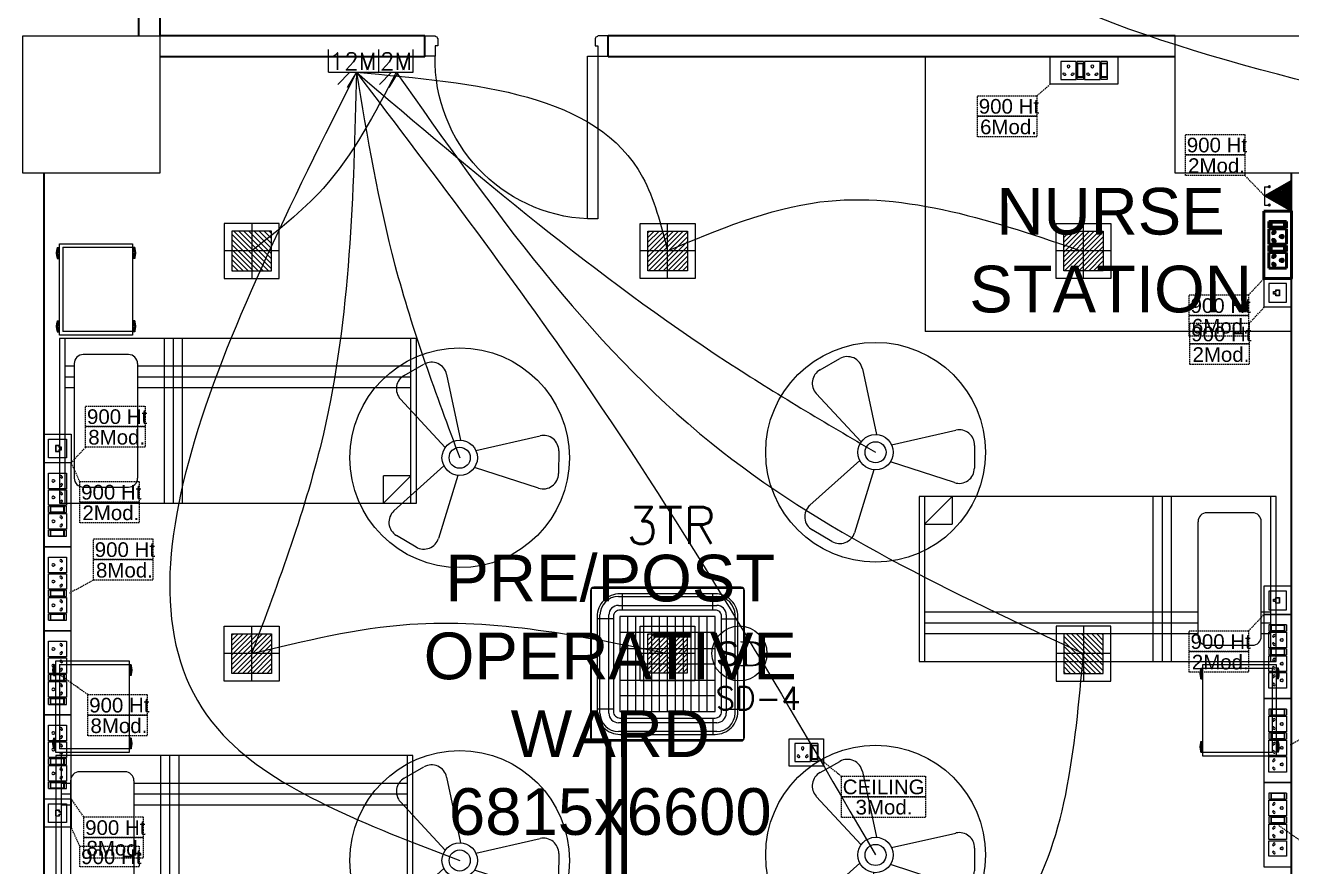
# Model space of a CAD drawing. Extents: x 3550807 to 4078732, y -628171 to -515859.
# Drawn here: x 3572443 to 3579360, y -536268 to -531672 of the extents above; entities that cross this region are included whole.
import ezdxf

# ---------------------------------------------------------------- set-up
doc = ezdxf.new("R2010")
doc.units = 0
doc.header["$LTSCALE"] = 6
doc.header["$MEASUREMENT"] = 0
for name, pattern in [('1', [0]), ('CONTINU', [0]), ('DASHED2', [0.375, 0.25, -0.125])]:
    doc.linetypes.add(name, pattern=pattern)
doc.layers.get('0').update_dxf_attribs({"linetype": 'CONTINUOUS'})
for name, color, linetype in [('24W RAW POWER', 1, 'CONTINUOUS'), ('24W UPS POWER LIGHT', 5, 'CONTINUOUS'), ('COL', 5, 'CONTINUOUS'), ('DIM', 7, 'CONTINUOUS'), ('DOOR', 44, 'CONTINUOUS'), ('ELE-1200MM CEILINGFAN', 6, 'CONTINUOUS'), ('ELE-12M P.SB', 5, 'CONTINUOUS'), ('ELE-2M UPS P.SB', 3, 'CONTINUOUS'), ('ELE-3M RAW P.SB', 40, 'CONTINUOUS'), ('ELE-8M 6-16A UPS SOCKET', 223, 'CONTINUOUS'), ('ELE-TEL POINT', 4, 'CONTINUOUS'), ('ELE.LAN POINT', 3, 'CONTINUOUS'), ('FA-FIRE TEXT', 7, 'CONTINUOUS'), ('furniture', 33, 'CONTINUOUS'), ('MEP_HVAC_DRAIN_PIPE', 7, 'CONTINUOUS'), ('MEP_HVAC_TEXT', 7, 'CONTINUOUS'), ('TEXT', 5, 'CONTINUOUS')]:
    doc.layers.add(name, color=color, linetype=linetype)
doc.layers.add('CFT_LOOPING', color=7, linetype='1', lineweight=0, true_color=0xd6d600)
for name, color, linetype, lineweight in [('ELE-24W EMERGENCY  LED LIGHT', 5, 'CONTINUOUS', 18), ('ELE-24W LED LIGHT', 1, 'CONTINUOUS', 18), ('ELE-2NOS OF 6-16 RAW POWER SOCKET', 1, 'CONTINUOUS', 20), ('ELE-3NOS 6-16A POWER SOCKET', 5, 'CONTINUOUS', 25), ('ELE. 2N0S OF 6-16 UPS SOCKETS', 191, 'CONTINUOUS', 15), ('FA-BELOW SMOKE DERECTOR', 1, 'CONTINUOUS', 25), ('HTL-AC UNIT', 5, 'CONTINUOUS', 25), ('MEP_HVAC_VRF_COPPER_PIPE', 6, 'CONTINUOUS', 9), ('WALL', 10, 'CONTINUOUS', 35)]:
    doc.layers.add(name, color=color, linetype=linetype, lineweight=lineweight)
doc.layers.add('ELE-6A AC SOCKET', color=7, linetype='CONTINUOUS', true_color=0x00ceb6)
doc.layers.add('ELE-LIGHTING WIRING', color=7, linetype='CONTINUOUS', true_color=0x63d7b6)
doc.styles.add('ARIAL', font='arial.ttf')
doc.styles.add('PDF Times New Roman', font='times.ttf')
doc.styles.add('ROMANS', font='romans.shx')
doc.styles.get("Standard").update_dxf_attribs({"font": 'SIMPLEX'})
doc.styles.add('VERDANA', font='verdana.ttf')

# ---------------------------------------------------------------- blocks, each defined once
blk = doc.blocks.new('1000')
at = {"layer": 'DOOR', "color": 8}
for p, q in [((0, -111.1, 0), (0, 0)), ((0, 0), (55.2, 0, 0)), ((944.8, 0, 0), (944.8, -2.5, 0)), ((1000, 0), (944.8, 0, 0)), ((1000, -111.1, 0), (1000, 0)), ((55.2, 0, 0), (55.2, -2.5, 0)), ((70.2, -55, 0), (55.2, -55, 0)), ((55.2, -55, 0), (55.2, -111.1, 0)), ((70.2, -15, 0), (67.7, -15, 0)), ((70.2, -15, 0), (70.2, -55, 0)), ((929.8, -15, 0), (929.8, -55, 0)), ((929.8, -15, 0), (932.3, -15, 0)), ((929.8, -55, 0), (944.8, -55, 0)), ((944.8, -55, 0), (944.7, -111.1, 0)), ((55.2, -111.1, 0), (0, -111.1, 0)), ((55.2, -111.1, 0), (55.2, -1000.6, 0)), ((111.3, -111.1, 0), (55.2, -111.1, 0)), ((111.3, -1000.6, 0), (111.3, -111.1, 0)), ((944.7, -111.1, 0), (1000, -111.1, 0)), ((55.2, -1000.6, 0), (111.3, -1000.6, 0))]:
    blk.add_line(p, q, dxfattribs=at)
for centre, major_axis, ratio, start_param, end_param in [((55.2, -15, 0), (-8.84, 8.84, 0), 1, 3.926897, 5.497693), ((944.8, -15, 0), (-8.84, 8.84, 0), 1, -0.785492, 0.785304), ((71.4, -128.1, 0), (597.3, 637.4, 0), 0.999944, 3.940126, 5.484659)]:
    blk.add_ellipse(centre, major_axis=major_axis, ratio=ratio, start_param=start_param, end_param=end_param, dxfattribs=at)
blk = doc.blocks.new('A$C45A5314D')
at = {"layer": 'furniture', "color": 8, "ltscale": 0.75}
for p, q in [((-1962.2, 946.4), (-1950, 946.4)), ((-1962.2, 946.4), (-1962.2, 887.3)), ((-1962.2, 945.5), (-1950, 945.5)), ((-1962.2, 944.4), (-1950, 944.4)), ((-1962.2, 943.2), (-1950, 943.2)), ((-1962.2, 941.5), (-1950, 941.5)), ((-1962.2, 939.2), (-1950, 939.2)), ((-1962.2, 936.2), (-1950, 936.2)), ((-1962.2, 932), (-1950, 932)), ((-1962.2, 927.1), (-1950, 927.1)), ((-1962.2, 920.9), (-1950, 920.9)), ((-1962.2, 912.9), (-1950, 912.9)), ((-1962.2, 906.7), (-1950, 906.7)), ((-1962.2, 901.8), (-1950, 901.8)), ((-1950, 467.5), (-1950, 967.5)), ((-1950, 967.5), (-1550, 967.5)), ((-1930.3, 947.8), (-1930.3, 487.2)), ((-1930.3, 947.8), (-1550, 947.8)), ((-1550, 967.5), (-1550, 467.5)), ((-1537.8, 946.4), (-1550, 946.4)), ((-1537.8, 945.5), (-1550, 945.5)), ((-1537.8, 944.4), (-1550, 944.4)), ((-1537.8, 943.2), (-1550, 943.2)), ((-1537.8, 941.5), (-1550, 941.5)), ((-1537.8, 939.2), (-1550, 939.2)), ((-1537.8, 936.2), (-1550, 936.2)), ((-1537.8, 932), (-1550, 932)), ((-1537.8, 927.1), (-1550, 927.1)), ((-1537.8, 920.9), (-1550, 920.9)), ((-1537.8, 912.9), (-1550, 912.9)), ((-1537.8, 906.7), (-1550, 906.7)), ((-1537.8, 901.8), (-1550, 901.8)), ((-1537.8, 946.4), (-1537.8, 887.3)), ((-1962.2, 897.6), (-1950, 897.6)), ((-1962.2, 894.6), (-1950, 894.6)), ((-1962.2, 892.3), (-1950, 892.3)), ((-1962.2, 890.6), (-1950, 890.6)), ((-1962.2, 889.4), (-1950, 889.4)), ((-1962.2, 888.2), (-1950, 888.2)), ((-1962.2, 887.3), (-1950, 887.3)), ((-1537.8, 897.6), (-1550, 897.6)), ((-1537.8, 894.6), (-1550, 894.6)), ((-1537.8, 892.3), (-1550, 892.3)), ((-1537.8, 890.6), (-1550, 890.6)), ((-1537.8, 889.4), (-1550, 889.4)), ((-1537.8, 888.2), (-1550, 888.2)), ((-1537.8, 887.3), (-1550, 887.3)), ((-1962.2, 545.4), (-1950, 545.4)), ((-1962.2, 545.4), (-1962.2, 486.3)), ((-1962.2, 544.5), (-1950, 544.5)), ((-1962.2, 543.4), (-1950, 543.4)), ((-1962.2, 542.2), (-1950, 542.2)), ((-1962.2, 540.4), (-1950, 540.4)), ((-1962.2, 538.1), (-1950, 538.1)), ((-1962.2, 535.2), (-1950, 535.2)), ((-1962.2, 531), (-1950, 531)), ((-1962.2, 526.1), (-1950, 526.1)), ((-1962.2, 519.9), (-1950, 519.9)), ((-1962.2, 511.9), (-1950, 511.9)), ((-1962.2, 505.7), (-1950, 505.7)), ((-1962.2, 500.7), (-1950, 500.7)), ((-1962.2, 496.6), (-1950, 496.6)), ((-1962.2, 493.6), (-1950, 493.6)), ((-1962.2, 491.3), (-1950, 491.3)), ((-1962.2, 489.6), (-1950, 489.6)), ((-1962.2, 488.4), (-1950, 488.4)), ((-1962.2, 487.2), (-1950, 487.2)), ((-1962.2, 486.3), (-1950, 486.3)), ((-1962.2, 486.3), (-1950, 486.3)), ((-1550, 487.2), (-1930.3, 487.2)), ((-1537.8, 545.4), (-1550, 545.4)), ((-1537.8, 544.5), (-1550, 544.5)), ((-1537.8, 543.4), (-1550, 543.4)), ((-1537.8, 542.2), (-1550, 542.2)), ((-1537.8, 540.4), (-1550, 540.4)), ((-1537.8, 538.1), (-1550, 538.1)), ((-1537.8, 535.2), (-1550, 535.2)), ((-1537.8, 531), (-1550, 531)), ((-1537.8, 526.1), (-1550, 526.1)), ((-1537.8, 519.9), (-1550, 519.9)), ((-1537.8, 511.9), (-1550, 511.9)), ((-1537.8, 505.7), (-1550, 505.7)), ((-1537.8, 500.7), (-1550, 500.7)), ((-1537.8, 496.6), (-1550, 496.6)), ((-1537.8, 493.6), (-1550, 493.6)), ((-1537.8, 491.3), (-1550, 491.3)), ((-1537.8, 489.6), (-1550, 489.6)), ((-1537.8, 488.4), (-1550, 488.4)), ((-1537.8, 487.2), (-1550, 487.2)), ((-1537.8, 486.3), (-1550, 486.3)), ((-1537.8, 545.4), (-1537.8, 486.3)), ((-1550, 467.5), (-1950, 467.5))]:
    blk.add_line(p, q, dxfattribs=at)
at = {"layer": 'furniture', "color": 8}
for p, q in [((0, 450), (-1950, 450)), ((-1950, 450), (-1950, -450)), ((-1920.5, 450), (-1920.5, -450)), ((-1376.5, -450), (-1376.5, 450)), ((-1326.5, -450), (-1326.5, 450)), ((-1276.5, -450), (-1276.5, 450)), ((-29.5, -450), (-29.5, 450)), ((0, -450), (0, 450)), ((-1572.3, 361.9), (-1819.8, 361.9)), ((-1920.5, 300), (-1869, 300)), ((-1869, 312.7), (-1869, -312.7)), ((-1523.1, 312.7), (-1523.1, -312.7)), ((-1523.1, 300), (-29.5, 300)), ((-1920.5, 240.9), (-1869, 240.9)), ((-1523.1, 240.9), (-29.5, 240.9)), ((-1920.5, 181.9), (-1869, 181.9)), ((-1523.1, 181.9), (-29.5, 181.9)), ((-179.5, -450), (-29.5, -300)), ((-179.5, -450), (-179.5, -300)), ((-29.5, -300), (-179.5, -300)), ((-1819.8, -361.9), (-1572.3, -361.9)), ((-1950, -450), (0, -450))]:
    blk.add_line(p, q, dxfattribs=at)
at = {"layer": 'furniture', "color": 8, "ltscale": 0.75}
for centre, start, end in [((-1876, 916.9), 161.07537, 198.92466), ((-1624, 916.9), 341.07537, 18.92466), ((-1876, 515.9), 161.07537, 198.92466), ((-1624, 515.9), 341.07537, 18.92466)]:
    blk.add_arc(centre, 91.1, start, end, dxfattribs=at)
at = {"layer": 'furniture', "color": 8}
for centre, start, end in [((-1819.8, 312.7), 90.00001, 180.00001), ((-1572.3, 312.7), 0.00001, 90.00001), ((-1819.8, -312.7), 180.00001, 270.00001), ((-1572.3, -312.7), 270.00001, 0.00001)]:
    blk.add_arc(centre, 49.2, start, end, dxfattribs=at)
blk = doc.blocks.new('1232')
at = {"layer": 'COL', "color": 8}
blk.add_lwpolyline([(-10795, 6155.2), (-10045, 6155.2), (-10045, 5405.2), (-10795, 5405.2)], close=True, dxfattribs=at)
at = {"layer": 'COL', "color": 8, "elevation": 0}
blk.add_lwpolyline([(-4500, 6155.2), (-3750, 6155.2), (-3750, 5405.2), (-4500, 5405.2)], close=True, dxfattribs=at)
at = {"layer": 'furniture', "color": 8, "linetype": 'Continuous'}
for p in [(-5865, 6040.2), (-3865, 4540.2)]:
    blk.add_line(p, (-5865, 4540.2), dxfattribs=at)
at = {"layer": 'WALL', "color": 8, "linetype": 'ByBlock'}
for p, q in [((-10160, 6155.2), (-10160, 6945.2)), ((-10045, 6945.2), (-10045, 6155.2)), ((-8597.6, 6155.2, 0), (-10045, 6155.2)), ((-8597.6, 6040.2, 0), (-8597.6, 6155.2, 0)), ((-7597.6, 6040.2, 0), (-7597.6, 6155.2, 0)), ((-4500, 6155.2, 0), (-7597.6, 6155.2, 0)), ((-8597.6, 6040.2, 0), (-10045, 6040.2)), ((-4500, 6040.2, 0), (-7597.6, 6040.2, 0)), ((-10680, 5405.2), (-10680, 795.2)), ((-3865, 0), (-3865, 5405.2))]:
    blk.add_line(p, q, dxfattribs=at)
at = {"layer": 'DOOR', "color": 8, "linetype": 'Continuous', "xscale": -1, "rotation": 359.9999867131476}
blk.add_blockref('1000', (-7597.6, 6155.2, 0), dxfattribs=at)
at = {"layer": 'furniture', "color": 8, "linetype": 'Continuous'}
for p, rotation in [((-8644.6, 4051.6), 1.312676974619594e-05), ((-5898.1, 3187.2), 180.0000131267695), ((-8664.1, 1772.5), 1.312676974619594e-05)]:
    blk.add_blockref('A$C45A5314D', p, dxfattribs=dict(at, rotation=rotation))
at = {"layer": 'DIM', "color": 8, "char_height": 255, "width": 2454.158, "attachment_point": 5, "style": 'ARIAL'}
for s, insert in [('NURSE STATION', (-4852.7, 4982.1)), ('PRE/POST \\POPERATIVE WARD\\P6815x6600', (-7585.2, 2552.9))]:
    blk.add_mtext(s, dxfattribs=dict(at, insert=insert))
blk = doc.blocks.new('24w led light')
at = {"layer": 'ELE-24W LED LIGHT', "color": 1, "lineweight": 0}
for p, q in [((159, 159), (-160, 159)), ((-160, 159), (-160, -160)), ((-0.5, -160), (-0.5, 159)), ((159, -160), (159, 159)), ((114.5, 114.5), (-115.5, 114.5)), ((-115.5, 114.5), (-115.5, -115.5)), ((110.2, -115.5), (-115.5, 110.2)), ((82, -115.5), (-115.5, 82)), ((114.5, -91.7), (-91.7, 114.5)), ((114.5, -63.5), (-63.5, 114.5)), ((114.5, -35.3), (-35.3, 114.5)), ((114.5, -7.1), (-7.1, 114.5)), ((114.5, 21.1), (21.1, 114.5)), ((114.5, 49.3), (49.3, 114.5)), ((114.5, 77.5), (77.5, 114.5)), ((114.5, 105.7), (105.7, 114.5)), ((114.5, -115.5), (114.5, 114.5)), ((53.8, -115.5), (-115.5, 53.8)), ((25.6, -115.5), (-115.5, 25.6)), ((-160, -0.5), (159, -0.5)), ((-2.6, -115.5), (-115.5, -2.6)), ((-30.8, -115.5), (-115.5, -30.8)), ((-59, -115.5), (-115.5, -59)), ((-87.2, -115.5), (-115.5, -87.2)), ((-115.4, -115.5), (-115.5, -115.4)), ((-115.5, -115.5), (114.5, -115.5)), ((-160, -160), (159, -160))]:
    blk.add_line(p, q, dxfattribs=at)
blk = doc.blocks.new('A$C07FB25EA')
at = {"layer": 'ELE-1200MM CEILINGFAN', "color": 3}
for p, q in [((6.53, 13.37), (9.47, 11.64)), ((0.26, 2.64), (3.17, 12.07)), ((9.84, 7.94), (2.36, 1.21)), ((-11.8, 4.55), (-2.22, 1.44)), ((-14.84, -1.03), (-14.81, 2.38)), ((-2.41, -1.1), (-12.04, -3.29)), ((2.16, -1.54), (8.87, -8.78)), ((1.96, -12.49), (-0.13, -2.65)), ((8.31, -12.34), (5.35, -14.02))]:
    blk.add_line(p, q, dxfattribs=at)
at = {"layer": 'ELE-1200MM CEILINGFAN', "color": 5, "ltscale": 10}
blk.add_circle((0, 0), 16.45, dxfattribs=at)
at = {"layer": 'ELE-1200MM CEILINGFAN', "color": 3}
for radius in [2.65, 1.58]:
    blk.add_circle((0, 0), radius, dxfattribs=at)
for centre, start, end in [((5.36, 11.38), 59.5281, 162.5229), ((8.3, 9.66), 311.9493, 59.5281), ((-12.51, 2.36), 71.9493, 179.5281), ((-12.54, -1.05), 179.5281, 282.5229), ((7.18, -10.34), 299.5281, 42.5229), ((4.21, -12.02), 191.9493, 299.5281)]:
    blk.add_arc(centre, 2.3, start, end, dxfattribs=at)
blk = doc.blocks.new('24w led emeregency')
at = {"layer": 'ELE-24W EMERGENCY  LED LIGHT'}
h = blk.add_hatch(dxfattribs=at)
h.set_pattern_fill('ANSI31', scale=166.67, style=0)
h.paths.add_polyline_path([(-115.4, -115.4), (-115.4, 115.4), (115.4, 115.4), (115.4, -115.4)])
at = {"layer": 'ELE-24W EMERGENCY  LED LIGHT', "color": 5}
for p, q in [((0, 160), (0, -160)), ((-160, 0), (160, 0))]:
    blk.add_line(p, q, dxfattribs=at)
for points in [[(-160, -160), (-160, 160), (160, 160), (160, -160)], [(-115.4, -115.4), (-115.4, 115.4), (115.4, 115.4), (115.4, -115.4)]]:
    blk.add_lwpolyline(points, close=True, dxfattribs=at)
blk = doc.blocks.new('12M')
at = {"layer": 'ELE-3M RAW P.SB'}
for p, q in [((66145.49, -30924.53), (66145.49, -30921.2)), ((66152.84, -30924.53), (66152.84, -30921.2)), ((66145.49, -30924.53), (66152.84, -30924.53)), ((66148.6, -30924.53), (66146.83, -30926.3)), ((66149.55, -30924.53), (66148.2, -30926.72))]:
    blk.add_line(p, q, dxfattribs=at)
blk.add_text('12M', height=2.5, dxfattribs=at).set_placement((66145.61, -30924.18))
blk = doc.blocks.new('2M UPS SB')
at = {"layer": 'ELE-2M UPS P.SB', "color": 3}
for p, q in [((-133.8, 160), (-69.3, 265.2)), ((-88.2, 160), (-3.4, 244.9)), ((-240, 160), (-240, 0)), ((0, 160), (-240, 160)), ((0, 160), (0, 0))]:
    blk.add_line(p, q, dxfattribs=at)
blk.add_text('2M', height=120, rotation=180, dxfattribs=at).set_placement((-6, 143))
blk = doc.blocks.new('5Y3AQY')
at = {"layer": 'ELE. 2N0S OF 6-16 UPS SOCKETS', "color": 72, "lineweight": 50}
for p, q in [((-311.5, -26.5), (-277.7, -26.5)), ((-311.5, -123.5), (-311.5, -26.5)), ((-311.5, -123.5), (-311.5, -26.5)), ((-308.7, -37), (-280.5, -37)), ((-308.7, -113), (-308.7, -37)), ((-308.7, -40.4), (-280.5, -40.4)), ((-280.5, -37), (-280.5, -113)), ((-277.7, -26.5), (-277.7, -123.5)), ((-272.1, -26.5), (-272.1, -123.5)), ((-187.1, -26.5), (-272.1, -26.5)), ((-187.1, -123.5), (-187.1, -26.5)), ((-181.4, -26.5), (-147.6, -26.5)), ((-181.4, -123.5), (-181.4, -26.5)), ((-181.4, -123.5), (-181.4, -26.5)), ((-178.6, -37), (-150.4, -37)), ((-178.6, -113), (-178.6, -37)), ((-178.6, -40.4), (-150.4, -40.4)), ((-150.4, -37), (-150.4, -113)), ((-147.6, -26.5), (-147.6, -123.5)), ((-57, -26.5), (-142, -26.5)), ((-142, -26.5), (-142, -123.5)), ((-57, -123.5), (-57, -26.5)), ((-311.5, -123.5), (-277.7, -123.5)), ((-277.7, -123.5), (-311.5, -123.5)), ((-280.5, -113), (-308.7, -113)), ((-272.1, -123.5), (-187.1, -123.5)), ((-181.4, -123.5), (-147.6, -123.5)), ((-147.6, -123.5), (-181.4, -123.5)), ((-150.4, -113), (-178.6, -113)), ((-142, -123.5), (-57, -123.5))]:
    blk.add_line(p, q, dxfattribs=at)
blk.add_lwpolyline([(-368.5, 0), (0, 0), (0, -150), (-368.5, -150)], close=True, dxfattribs=at)
for centre, radius, start, end in [((-253.8, -56.1), 5.7, 87.48997, 354.73109), ((-249.3, -52.1), 4.6, 284.90486, 157.31619), ((-209.8, -52.1), 4.6, 22.68381, 255.09514), ((-205.3, -56.1), 5.7, 185.26891, 92.51003), ((-123.7, -56.1), 5.7, 87.48997, 354.73109), ((-119.2, -52.1), 4.6, 284.90486, 157.31619), ((-79.7, -52.1), 4.6, 22.68381, 255.09514), ((-75.2, -56.1), 5.7, 185.26891, 92.51003), ((-229.6, -99), 6.62, 127.15837, 52.84163), ((-229.6, -92.3), 4.22, 341.40312, 198.59688), ((-99.5, -99), 6.62, 127.15837, 52.84163), ((-99.5, -92.3), 4.22, 341.40312, 198.59688)]:
    blk.add_arc(centre, radius, start, end, dxfattribs=at)
blk = doc.blocks.new('RTUH 6U')
at = {"layer": 'ELE-2NOS OF 6-16 RAW POWER SOCKET', "color": 30, "ltscale": 300}
for p, q in [((-311.5, -26.5), (-226.5, -26.5)), ((-311.5, -123.5), (-311.5, -26.5)), ((-226.5, -26.5), (-226.5, -123.5)), ((-187.1, -26.5), (-220.9, -26.5)), ((-220.9, -26.5), (-220.9, -123.5)), ((-189.9, -37), (-218, -37)), ((-218, -37), (-218, -113)), ((-189.9, -40.4), (-218, -40.4)), ((-189.9, -113), (-189.9, -37)), ((-187.1, -123.5), (-187.1, -26.5)), ((-187.1, -123.5), (-187.1, -26.5)), ((-181.4, -123.5), (-181.4, -26.5)), ((-181.4, -26.5), (-96.4, -26.5)), ((-96.4, -26.5), (-96.4, -123.5)), ((-57, -26.5), (-90.8, -26.5)), ((-90.8, -26.5), (-90.8, -123.5)), ((-59.8, -37), (-88, -37)), ((-88, -37), (-88, -113)), ((-59.8, -40.4), (-88, -40.4)), ((-59.8, -113), (-59.8, -37)), ((-57, -123.5), (-57, -26.5)), ((-57, -123.5), (-57, -26.5)), ((-226.5, -123.5), (-311.5, -123.5)), ((-187.1, -123.5), (-220.9, -123.5)), ((-220.9, -123.5), (-187.1, -123.5)), ((-218, -113), (-189.9, -113)), ((-96.4, -123.5), (-181.4, -123.5)), ((-57, -123.5), (-90.8, -123.5)), ((-90.8, -123.5), (-57, -123.5)), ((-88, -113), (-59.8, -113))]:
    blk.add_line(p, q, dxfattribs=at)
blk.add_lwpolyline([(0, 0), (-368.5, 0), (-368.5, -150), (0, -150)], close=True, dxfattribs=at)
for centre, radius, start, end in [((-293.2, -56.1), 5.7, 87.48997, 354.73109), ((-288.7, -52.1), 4.6, 284.90486, 157.31619), ((-249.3, -52.1), 4.6, 22.68381, 255.09514), ((-244.8, -56.1), 5.7, 185.26891, 92.51003), ((-163.1, -56.1), 5.7, 87.48997, 354.73109), ((-158.6, -52.1), 4.6, 284.90486, 157.31619), ((-119.2, -52.1), 4.6, 22.68381, 255.09514), ((-114.7, -56.1), 5.7, 185.26891, 92.51003), ((-269, -99), 6.62, 127.15837, 52.84163), ((-269, -92.3), 4.22, 341.40312, 198.59688), ((-138.9, -99), 6.62, 127.15837, 52.84163), ((-138.9, -92.3), 4.22, 341.40312, 198.59688)]:
    blk.add_arc(centre, radius, start, end, dxfattribs=at)
blk = doc.blocks.new('543WYH')
at = {"layer": 'ELE-2NOS OF 6-16 RAW POWER SOCKET', "color": 30, "linetype": 'ByBlock'}
for p, q in [((-123.5, -57), (-123.5, -90.8)), ((-26.5, -57), (-123.5, -57)), ((-26.5, -57), (-123.5, -57)), ((-113, -59.8), (-113, -88)), ((-37, -59.8), (-113, -59.8)), ((-109.6, -59.8), (-109.6, -88)), ((-37, -88), (-37, -59.8)), ((-26.5, -57), (-26.5, -90.8)), ((-26.5, -90.8), (-26.5, -57)), ((-123.5, -90.8), (-26.5, -90.8)), ((-123.5, -96.4), (-26.5, -96.4)), ((-123.5, -181.4), (-123.5, -96.4)), ((-113, -88), (-37, -88)), ((-26.5, -96.4), (-26.5, -181.4)), ((-26.5, -181.4), (-123.5, -181.4)), ((-123.5, -187.1), (-123.5, -220.9)), ((-26.5, -187.1), (-123.5, -187.1)), ((-26.5, -187.1), (-123.5, -187.1)), ((-113, -189.9), (-113, -218)), ((-37, -189.9), (-113, -189.9)), ((-109.6, -189.9), (-109.6, -218)), ((-37, -218), (-37, -189.9)), ((-26.5, -187.1), (-26.5, -220.9)), ((-26.5, -220.9), (-26.5, -187.1)), ((-123.5, -220.9), (-26.5, -220.9)), ((-123.5, -311.5), (-123.5, -226.5)), ((-123.5, -226.5), (-26.5, -226.5)), ((-113, -218), (-37, -218)), ((-26.5, -226.5), (-26.5, -311.5)), ((-26.5, -311.5), (-123.5, -311.5)), ((-123.5, -402.2), (-123.5, -317.1)), ((-123.5, -317.1), (-26.5, -317.1)), ((-26.5, -317.1), (-26.5, -402.2)), ((-26.5, -402.2), (-123.5, -402.2))]:
    blk.add_line(p, q, dxfattribs=at)
blk.add_lwpolyline([(-150, 0), (-150, -459.1), (0, -459.1), (0, 0)], close=True, dxfattribs=at)
for centre, radius, start, end in [((-97.9, -119.2), 4.6, 112.68381, 345.09514), ((-93.9, -114.7), 5.7, 275.26891, 182.51003), ((-57.7, -138.9), 4.22, 71.40312, 288.59688), ((-51, -138.9), 6.62, 217.15837, 142.84163), ((-97.9, -158.6), 4.6, 14.90486, 247.31619), ((-93.9, -163.1), 5.7, 177.48997, 84.73109), ((-97.9, -249.3), 4.6, 112.68381, 345.09514), ((-93.9, -244.8), 5.7, 275.26891, 182.51003), ((-57.7, -269), 4.22, 71.40312, 288.59688), ((-51, -269), 6.62, 217.15837, 142.84163), ((-97.9, -288.7), 4.6, 14.90486, 247.31619), ((-97.9, -339.9), 4.6, 112.68381, 345.09514), ((-93.9, -293.2), 5.7, 177.48997, 84.73109), ((-93.9, -335.4), 5.7, 275.26891, 182.51003), ((-97.9, -379.4), 4.6, 14.90486, 247.31619), ((-93.9, -383.9), 5.7, 177.48997, 84.73109), ((-57.7, -359.7), 4.22, 71.40312, 288.59688), ((-51, -359.7), 6.62, 217.15837, 142.84163)]:
    blk.add_arc(centre, radius, start, end, dxfattribs=at)
blk = doc.blocks.new('543E')
at = {"layer": 'ELE. 2N0S OF 6-16 UPS SOCKETS', "color": 72, "linetype": 'ByBlock'}
for p, q in [((-123.5, -57), (-123.5, -90.8)), ((-26.5, -57), (-123.5, -57)), ((-26.5, -57), (-123.5, -57)), ((-113, -59.8), (-113, -88)), ((-37, -59.8), (-113, -59.8)), ((-109.6, -59.8), (-109.6, -88)), ((-37, -88), (-37, -59.8)), ((-26.5, -57), (-26.5, -90.8)), ((-26.5, -90.8), (-26.5, -57)), ((-123.5, -90.8), (-26.5, -90.8)), ((-123.5, -96.4), (-26.5, -96.4)), ((-123.5, -181.4), (-123.5, -96.4)), ((-113, -88), (-37, -88)), ((-26.5, -96.4), (-26.5, -181.4)), ((-26.5, -181.4), (-123.5, -181.4)), ((-123.5, -187.1), (-123.5, -220.9)), ((-26.5, -187.1), (-123.5, -187.1)), ((-26.5, -187.1), (-123.5, -187.1)), ((-113, -189.9), (-113, -218)), ((-37, -189.9), (-113, -189.9)), ((-109.6, -189.9), (-109.6, -218)), ((-37, -218), (-37, -189.9)), ((-26.5, -187.1), (-26.5, -220.9)), ((-26.5, -220.9), (-26.5, -187.1)), ((-123.5, -220.9), (-26.5, -220.9)), ((-123.5, -311.5), (-123.5, -226.5)), ((-123.5, -226.5), (-26.5, -226.5)), ((-113, -218), (-37, -218)), ((-26.5, -226.5), (-26.5, -311.5)), ((-26.5, -311.5), (-123.5, -311.5)), ((-123.5, -402.2), (-123.5, -317.1)), ((-123.5, -317.1), (-26.5, -317.1)), ((-26.5, -317.1), (-26.5, -402.2)), ((-26.5, -402.2), (-123.5, -402.2))]:
    blk.add_line(p, q, dxfattribs=at)
blk.add_lwpolyline([(-150, 0), (-150, -459.1), (0, -459.1), (0, 0)], close=True, dxfattribs=at)
for centre, radius, start, end in [((-97.9, -119.2), 4.6, 112.68381, 345.09514), ((-93.9, -114.7), 5.7, 275.26891, 182.51003), ((-57.7, -138.9), 4.22, 71.40312, 288.59688), ((-51, -138.9), 6.62, 217.15837, 142.84163), ((-97.9, -158.6), 4.6, 14.90486, 247.31619), ((-93.9, -163.1), 5.7, 177.48997, 84.73109), ((-97.9, -249.3), 4.6, 112.68381, 345.09514), ((-93.9, -244.8), 5.7, 275.26891, 182.51003), ((-57.7, -269), 4.22, 71.40312, 288.59688), ((-51, -269), 6.62, 217.15837, 142.84163), ((-97.9, -288.7), 4.6, 14.90486, 247.31619), ((-97.9, -339.9), 4.6, 112.68381, 345.09514), ((-93.9, -293.2), 5.7, 177.48997, 84.73109), ((-93.9, -335.4), 5.7, 275.26891, 182.51003), ((-97.9, -379.4), 4.6, 14.90486, 247.31619), ((-93.9, -383.9), 5.7, 177.48997, 84.73109), ((-57.7, -359.7), 4.22, 71.40312, 288.59688), ((-51, -359.7), 6.62, 217.15837, 142.84163)]:
    blk.add_arc(centre, radius, start, end, dxfattribs=at)
blk = doc.blocks.new('EQ2WE')
at = {"layer": 'ELE-6A AC SOCKET', "lineweight": 0}
for p, q in [((-98.7, 169.5), (-215.4, 169.5)), ((-215.4, 169.5), (-215.4, 36.3)), ((-98.7, 36.3), (-98.7, 169.5)), ((-91, 36.3), (-91, 169.5)), ((-91, 169.5), (-44.6, 169.5)), ((-44.6, 169.5), (-91, 169.5)), ((-87.1, 50.8), (-87.1, 155)), ((-87.1, 155), (-48.5, 155)), ((-48.5, 155), (-48.5, 50.8)), ((-44.6, 169.5), (-44.6, 36.3)), ((-44.6, 169.5), (-44.6, 36.3)), ((-215.4, 36.3), (-98.7, 36.3)), ((-44.6, 36.3), (-91, 36.3)), ((-48.5, 55.5), (-87.1, 55.5)), ((-48.5, 50.8), (-87.1, 50.8))]:
    blk.add_line(p, q, dxfattribs=at)
blk.add_lwpolyline([(0, 0), (-257.3, 0), (-257.3, 205.9), (0, 205.9)], close=True, dxfattribs=at)
for centre, radius, start, end in [((-157.1, 135.8), 9.08, 307.15837, 232.84163), ((-157.1, 126.7), 5.79, 161.40312, 18.59688), ((-190.3, 76.9), 7.83, 5.26891, 272.51003), ((-184.2, 71.6), 6.31, 202.68381, 75.09514), ((-130, 71.6), 6.31, 104.90486, 337.31619), ((-123.8, 76.9), 7.83, 267.48997, 174.73109)]:
    blk.add_arc(centre, radius, start, end, dxfattribs=at)
blk = doc.blocks.new('Voice')
at = {"layer": 'ELE.LAN POINT', "color": 6}
for points in [[(0, -31.8), (127.9, -31.8), (127.9, 92), (0, 92)], [(21.9, -10), (106, -10), (106, 70.1), (21.9, 70.1)], [(77.3, 21.4), (69.7, 21.4), (69.7, 11.7), (58.1, 11.7), (58.1, 21.4), (50.6, 21.4), (50.6, 38.7), (77.3, 38.7)], [(75.9, 22.8), (68.4, 22.8), (68.4, 13), (59.5, 13), (59.5, 22.8), (52, 22.8), (52, 37.4), (75.9, 37.4)]]:
    blk.add_lwpolyline(points, close=True, dxfattribs=at)
blk = doc.blocks.new('tel')
at = {"layer": 'ELE-TEL POINT', "ltscale": 30}
h = blk.add_hatch(dxfattribs=at)
h.set_pattern_fill('ANSI31', color=4, scale=19.025387, style=0)
h.set_pattern_definition([(45, (-98.626, 0.184), (-42.7132, 42.7132), [])])
h.paths.add_polyline_path([(-99, 0), (840, 1654), (1778, -3)])
at = {"layer": 'ELE-TEL POINT', "color": 4, "ltscale": 30}
for p, q in [((-99, 0), (840, 1654)), ((840, 1654), (1778, -3)), ((1778, -3), (-99, 0))]:
    blk.add_line(p, q, dxfattribs=at)
at = {"layer": 'ELE-TEL POINT', "color": 4, "ltscale": 12}
for p, q in [((276, 1648), (275, 1398)), ((1404, 1646), (1403, 1396))]:
    blk.add_line(p, q, dxfattribs=at)
at = {"layer": 'ELE-TEL POINT', "color": 4, "linetype": 'Continuous', "ltscale": 12}
blk.add_line((276, 1648), (1404, 1646), dxfattribs=at)
at = {"layer": 'ELE-TEL POINT', "color": 4, "ltscale": 30, "const_width": 95.1}
for points in [[(227, 1363, 1), (323, 1363, 1)], [(1355, 1361, 1), (1451, 1361, 1)]]:
    blk.add_lwpolyline(points, format="xyb", close=True, dxfattribs=at)
blk = doc.blocks.new('SMOKE DETECTOR')
at = {"layer": 'FA-BELOW SMOKE DERECTOR', "color": 7}
blk.add_circle((931028.7, -118293.9), 166, dxfattribs=at)
at = {"layer": 'FA-BELOW SMOKE DERECTOR', "insert": (930887.1, -118373), "char_height": 150, "attachment_point": 7, "style": 'PDF Times New Roman'}
blk.add_mtext('{\\fArial|b0|i0|c0|p34;S}D', dxfattribs=at)
blk = doc.blocks.new('CASSETTE UNIT - 3TR')
at = {"layer": 'HTL-AC UNIT', "color": 3}
for p, q in [((953753.2, -137420.8), (954583.3, -137420.8)), ((953753.2, -138250.3), (953753.2, -137420.8)), ((954583.3, -137420.8), (954583.3, -138250.3)), ((953951.9, -138095), (953951.9, -137576.1)), ((953995.2, -138095), (953995.2, -137576.1)), ((954038.4, -138095), (954038.4, -137576.1)), ((954081.7, -138095), (954081.7, -137576.1)), ((954124.9, -138095), (954124.9, -137576.1)), ((954168.2, -138095), (954168.2, -137576.1)), ((954211.4, -138095), (954211.4, -137576.1)), ((954254.8, -138095), (954254.8, -137576.1)), ((954298.1, -138095), (954298.1, -137576.1)), ((954341.3, -138095), (954341.3, -137576.1)), ((954384.6, -138095), (954384.6, -137576.1)), ((954428, -137663.5), (953908.5, -137663.5)), ((953908.5, -137750), (954428, -137750)), ((954428, -137836.5), (953908.5, -137836.5)), ((953908.5, -137923.1), (954428, -137923.1)), ((954428, -138009.6), (953908.5, -138009.6)), ((954583.3, -138250.3), (953753.2, -138250.3))]:
    blk.add_line(p, q, dxfattribs=at)
at = {"layer": 'HTL-AC UNIT', "color": 1}
for p, q in [((953899.9, -137466.7), (954436.6, -137466.7)), ((953799.1, -138103.6), (953799.1, -137567.5)), ((953847.6, -138103.6), (953847.6, -137567.5)), ((953899.9, -137515.2), (954436.6, -137515.2)), ((954488.9, -137567.5), (954488.9, -138103.6)), ((954537.4, -138103.6), (954537.4, -137567.5)), ((954436.6, -138155.9), (953899.9, -138155.9)), ((954436.6, -138204.4), (953899.9, -138204.4))]:
    blk.add_line(p, q, dxfattribs=at)
at = {"layer": 'HTL-AC UNIT', "color": 8}
for p, q in [((953921.7, -137540.4), (953921.7, -137451.2)), ((954414.8, -137540.4), (954414.8, -137451.2)), ((953872.8, -137589.3), (953783.6, -137589.3)), ((954463.7, -137589.3), (954552.9, -137589.3)), ((953872.8, -138081.8), (953783.6, -138081.8)), ((953921.7, -138130.7), (953921.7, -138219.9)), ((954414.8, -138130.7), (954414.8, -138219.9)), ((954463.7, -138081.8), (954552.9, -138081.8))]:
    blk.add_line(p, q, dxfattribs=at)
at = {"layer": 'HTL-AC UNIT', "color": 3}
blk.add_lwpolyline([(953765.8, -138255.6), (954570.7, -138255.6, 0.414214), (954588.5, -138237.7), (954588.5, -137433.4, 0.414214), (954570.7, -137415.6), (953765.8, -137415.6, 0.414214), (953747.9, -137433.4), (953747.9, -138237.7, 0.414214)], format="xyb", close=True, dxfattribs=at)
at = {"layer": 'HTL-AC UNIT', "color": 8}
for points in [[(953908.5, -138219.9), (954428, -138219.9, 0.414214), (954552.9, -138095), (954552.9, -137576.1, 0.414214), (954428, -137451.2), (953908.5, -137451.2, 0.414214), (953783.6, -137576.1), (953783.6, -138095, 0.414214)], [(953908.5, -138130.7), (954428, -138130.7, 0.414214), (954463.7, -138095), (954463.7, -137576.1, 0.414214), (954428, -137540.4), (953908.5, -137540.4, 0.414214), (953872.8, -137576.1), (953872.8, -138095, 0.414214)]]:
    blk.add_lwpolyline(points, format="xyb", close=True, dxfattribs=at)
blk.add_lwpolyline([(953908.5, -138095), (954428, -138095), (954428, -137576.1), (953908.5, -137576.1)], close=True, dxfattribs=at)
at = {"layer": 'HTL-AC UNIT', "color": 1}
for centre, radius, start, end in [((953899.9, -137567.5), 100.7, 90, 180), ((954436.6, -137567.5), 100.7, 0, 90), ((953899.9, -137567.5), 52.3, 90, 180), ((954436.6, -137567.5), 52.3, 0, 90), ((953899.9, -138103.6), 100.7, 180, 270), ((953899.9, -138103.6), 52.3, 180, 270), ((954436.6, -138103.6), 52.3, 270, 0), ((954436.6, -138103.6), 100.7, 270, 0)]:
    blk.add_arc(centre, radius, start, end, dxfattribs=at)

msp = doc.modelspace()

# ---------------------------------------------------------------- linework, layer by layer
at = {"layer": 'CFT_LOOPING', "color": 7, "linetype": 'DASHED2', "ltscale": 5}
for p, q in [((3577968.6, -532056.4, 0), (3578041.9, -531993.8, 0)), ((3579104.9, -532492.9), (3579212.2, -532603.8)), ((3579125.2, -533145), (3579208.6, -533055.5)), ((3579128.8, -533299.9), (3579212.2, -533210.4)), ((3572772.4, -533976.6), (3572693.6, -534061.2)), ((3572740.6, -534164.5), (3572693.6, -534061.2)), ((3572814.7, -534703.1), (3572684.7, -534773.6)), ((3579125.2, -534980.3), (3579208.6, -534890.8)), ((3572784.5, -535327.7), (3572618.6, -535212.1)), ((3579482.7, -535532.7), (3579352.7, -535603.3)), ((3576773.8, -535670.7), (3576900.6, -535774.5)), ((3572762.4, -535996.7), (3572693.6, -535897.7)), ((3572740.6, -536155.9), (3572693.6, -536052.6)), ((3579452.5, -536157.4), (3579286.6, -536041.7))]:
    msp.add_line(p, q, dxfattribs=at)
at = {"layer": 'CFT_LOOPING', "color": 7, "linetype": 'DASHED2', "ltscale": 5, "elevation": 0}
for points in [[(3577643.8, -532056.4), (3577968.6, -532056.4), (3577968.6, -532168.9), (3577643.8, -532168.9)], [(3577643.8, -532168.9), (3577968.6, -532168.9), (3577968.6, -532281.4), (3577643.8, -532281.4)], [(3578800.3, -533145), (3579125.2, -533145), (3579125.2, -533257.5), (3578800.3, -533257.5)], [(3578800.3, -533257.5), (3579125.2, -533257.5), (3579125.2, -533370), (3578800.3, -533370)]]:
    msp.add_lwpolyline(points, close=True, dxfattribs=at)
at = {"layer": 'CFT_LOOPING', "color": 7, "linetype": 'DASHED2', "ltscale": 5}
for points in [[(3578780.1, -532267.9), (3579104.9, -532267.9), (3579104.9, -532380.4), (3578780.1, -532380.4)], [(3578780.1, -532380.4), (3579104.9, -532380.4), (3579104.9, -532492.9), (3578780.1, -532492.9)], [(3578804, -533299.9), (3579128.8, -533299.9), (3579128.8, -533412.4), (3578804, -533412.4)], [(3578804, -533412.4), (3579128.8, -533412.4), (3579128.8, -533524.9), (3578804, -533524.9)], [(3572772.4, -533751.6), (3573097.2, -533751.6), (3573097.2, -533864.1), (3572772.4, -533864.1)], [(3572772.4, -533864.1), (3573097.2, -533864.1), (3573097.2, -533976.6), (3572772.4, -533976.6)], [(3572740.6, -534164.5), (3573065.4, -534164.5), (3573065.4, -534277), (3572740.6, -534277)], [(3572740.6, -534277), (3573065.4, -534277), (3573065.4, -534389.5), (3572740.6, -534389.5)], [(3572814.7, -534478.1), (3573139.5, -534478.1), (3573139.5, -534590.6), (3572814.7, -534590.6)], [(3572814.7, -534590.6), (3573139.5, -534590.6), (3573139.5, -534703.1), (3572814.7, -534703.1)], [(3578800.3, -534980.3), (3579125.2, -534980.3), (3579125.2, -535092.8), (3578800.3, -535092.8)], [(3578800.3, -535092.8), (3579125.2, -535092.8), (3579125.2, -535205.3), (3578800.3, -535205.3)], [(3572784.5, -535327.7), (3573109.3, -535327.7), (3573109.3, -535440.2), (3572784.5, -535440.2)], [(3572784.5, -535440.2), (3573109.3, -535440.2), (3573109.3, -535552.7), (3572784.5, -535552.7)], [(3576900.6, -535774.5), (3577359.9, -535774.5), (3577359.9, -535887), (3576900.6, -535887)], [(3576900.6, -535887), (3577359.9, -535887), (3577359.9, -535999.5), (3576900.6, -535999.5)], [(3572762.4, -535996.7), (3573087.3, -535996.7), (3573087.3, -536109.2), (3572762.4, -536109.2)], [(3572762.4, -536109.2), (3573087.3, -536109.2), (3573087.3, -536221.7), (3572762.4, -536221.7)], [(3572740.6, -536155.9), (3573065.4, -536155.9), (3573065.4, -536268.4), (3572740.6, -536268.4)]]:
    msp.add_lwpolyline(points, close=True, dxfattribs=at)
at = {"layer": 'ELE-LIGHTING WIRING', "color": 254, "linetype": 'ByBlock', "true_color": 0xdebad0}
for points in [[(3580034.5, -532084), (3579791.6, -530687.6), (3577296.3, -528985.5), (3576625.8, -526973.8), (3576347.7, -524864.3, 0)], [(3580034.5, -532084), (3579382.4, -530911.3), (3577826.1, -530188.8, 0)], [(3572938.6, -531116.8), (3570202.7, -531010.8), (3568894.3, -531997.7), (3569103.6, -532963.8)], [(3574468.7, -531928.8, 0), (3574069.1, -532563.5), (3573679.9, -532904.3)], [(3574251.3, -531928.8, 0), (3575814.6, -532501.3), (3575951, -532903.8)], [(3575951, -532903.8), (3576783.7, -532637.1), (3578223.1, -532908.4)], [(3575951.5, -537304.3, 0), (3577875.8, -536511.1), (3578223.1, -535104.3, 0)]]:
    msp.add_spline(points, degree=3, dxfattribs=at)
at = {"layer": 'ELE-LIGHTING WIRING', "linetype": 'ByBlock'}
for points in [[(3579847, -532084), (3577238.7, -530970), (3576347.2, -527413.8, 0)], [(3572938.6, -531263.9), (3570323.4, -531399.3), (3569276.8, -531870.5), (3569554, -533740.3), (3569103.1, -535513.3)], [(3574251.3, -531928.8, 0), (3573524.2, -535549.6, 0), (3574815.7, -536234.4, 0)], [(3574251.3, -531928.8, 0), (3574071.1, -533903), (3573679.4, -535103.8, 0)], [(3574251.3, -531928.8, 0), (3574462.3, -532982.7), (3574815.7, -534034.4, 0)], [(3574251.3, -531928.8, 0), (3575539.3, -533684.7), (3577087.3, -536204.3, 0)], [(3574251.3, -531928.8, 0), (3576278.7, -533511.8), (3577087.3, -534004.3)], [(3574468.7, -531928.8, 0), (3576188.9, -533952.9), (3578223.1, -535104.3, 0)], [(3573679.9, -535104.3, 0), (3574542.7, -534944.1), (3575950.5, -535103.3, 0)]]:
    msp.add_spline(points, degree=3, dxfattribs=at)
at = {"layer": 'MEP_HVAC_DRAIN_PIPE', "linetype": 'ByBlock', "const_width": 30}
msp.add_lwpolyline([(3575714.3, -535581.3), (3575714.3, -537243.1), (3572806, -537243.1)], dxfattribs=at)
at = {"layer": 'MEP_HVAC_VRF_COPPER_PIPE', "color": 6, "linetype": 'ByBlock', "const_width": 30, "elevation": 0}
msp.add_lwpolyline([(3575628.9, -536648.5), (3575628.9, -535581.3)], dxfattribs=at)

# ---------------------------------------------------------------- block references
at = {"linetype": 'ByBlock'}
msp.add_blockref('1232', (3583223.6, -537884), dxfattribs=at)
at = {"layer": '24W RAW POWER', "lineweight": 9, "xscale": -0.9404388715045132, "yscale": 0.9404388715045132, "zscale": 0.9404388715045132}
for p in [(3575951, -532903.8), (3578222.6, -532903.8), (3573679.4, -535103.8, 0), (3575950.5, -535103.3, 0)]:
    msp.add_blockref('24w led light', p, dxfattribs=at)
at = {"layer": '24W UPS POWER LIGHT', "lineweight": 9, "xscale": -0.9375000000222322, "yscale": 0.9375000000222322, "zscale": 0.9375000000222322}
for p in [(3573679.9, -532904.3), (3578223.1, -535104.3, 0)]:
    msp.add_blockref('24w led emeregency', p, dxfattribs=at)
at = {"layer": 'ELE-1200MM CEILINGFAN', "color": 7, "ltscale": 8, "xscale": 36.47592107175105, "yscale": 36.47592107175105, "zscale": 36.47592107175105, "rotation": 180}
for p in [(3574815.7, -534034.4, 0), (3577087.3, -534004.3), (3574815.7, -536234.4, 0), (3577087.3, -536204.3, 0)]:
    msp.add_blockref('A$C07FB25EA', p, dxfattribs=at)
at = {"layer": 'ELE-12M P.SB', "color": 5, "linetype": 'CONTINU', "xscale": 37.50000000002575, "yscale": 37.50000000002575, "zscale": 37.50000000002575}
msp.add_blockref('12M', (1093643.4, 627741.1, 0), dxfattribs=at)
at = {"layer": 'ELE-2M UPS P.SB', "color": 6, "xscale": 0.7812500000005363, "yscale": 0.7812500000005363, "zscale": 0.7812500000005363, "rotation": 179.9999999999999}
msp.add_blockref('2M UPS SB', (3574374.9, -531803.8, 0), dxfattribs=at)
at = {"layer": 'ELE-2NOS OF 6-16 RAW POWER SOCKET', "color": 3, "linetype": 'ByBlock', "xscale": -1, "rotation": 180.0000000001378}
msp.add_blockref('RTUH 6U', (3578410.3, -531993.8, 0), dxfattribs=at)
at = {"layer": 'ELE-3NOS 6-16A POWER SOCKET', "color": 254, "linetype": 'ByBlock', "true_color": 0xdebad0, "rotation": 180}
for p in [(3572543.6, -534520.3), (3572543.6, -534979.4)]:
    msp.add_blockref('543WYH', p, dxfattribs=at)
at = {"layer": 'ELE-3NOS 6-16A POWER SOCKET', "color": 254, "linetype": 'ByBlock', "true_color": 0xdebad0}
for p in [(3579358.6, -534890.8), (3579358.6, -535349.9)]:
    msp.add_blockref('543WYH', p, dxfattribs=at)
at = {"layer": 'ELE-6A AC SOCKET', "color": 254, "linetype": 'ByBlock', "true_color": 0xdebad0, "xscale": 0.7286145446852714, "yscale": 0.7286145446852714, "zscale": 0.7286145446852714}
msp.add_blockref('EQ2WE', (3576803.6, -535719.2), dxfattribs=at)
at = {"layer": 'ELE-8M 6-16A UPS SOCKET', "color": 254, "linetype": 'ByBlock', "true_color": 0xdebad0, "rotation": 180}
for p in [(3572543.6, -535438.6), (3572543.6, -535897.7)]:
    msp.add_blockref('543E', p, dxfattribs=at)
at = {"layer": 'ELE-8M 6-16A UPS SOCKET', "color": 254, "linetype": 'ByBlock', "true_color": 0xdebad0}
msp.add_blockref('543E', (3579358.6, -535809.1), dxfattribs=at)
at = {"layer": 'ELE-TEL POINT', "color": 0, "ltscale": 30, "xscale": -0.08874706337416964, "yscale": 0.0887470633741702, "zscale": 0.0887470633741702, "rotation": 89.89290517887977}
msp.add_blockref('tel', (3579358.6, -532529.3), dxfattribs=at)
at = {"layer": 'ELE. 2N0S OF 6-16 UPS SOCKETS', "color": 3, "linetype": 'ByBlock', "xscale": -1, "rotation": 90.00000000013772}
msp.add_blockref('5Y3AQY', (3579208.6, -533055.5), dxfattribs=at)
at = {"layer": 'ELE.LAN POINT', "color": 7, "yscale": 1.211286963933217, "zscale": 1.211286963933217}
for p, xscale, rotation in [((3579247.2, -533055.5), 1.211286963933217, 270.0000000000001), ((3572655, -533906.3), -1.211286963933217, 89.99999999999991), ((3579247.2, -534735.9), 1.211286963933217, 270.0000000000001), ((3572655, -535897.7), -1.211286963933217, 89.99999999999991)]:
    msp.add_blockref('Voice', p, dxfattribs=dict(at, xscale=xscale, rotation=rotation))
at = {"layer": 'FA-BELOW SMOKE DERECTOR', "color": 6, "xscale": 0.9035551315104862, "yscale": 0.9035551315104862, "zscale": 0.9035551315104862}
msp.add_blockref('SMOKE DETECTOR', (2735108, -428218.3, 0), dxfattribs=at)
at = {"layer": 'HTL-AC UNIT'}
msp.add_blockref('CASSETTE UNIT - 3TR', (2621782.8, -397325.7), dxfattribs=at)

# ---------------------------------------------------------------- texts
at = {"layer": 'FA-FIRE TEXT', "color": 200, "linetype": 'CONTINU', "insert": (3576213.1, -535285.5), "char_height": 125, "width": 349.838, "attachment_point": 1, "style": 'ROMANS'}
msp.add_mtext('{\\C256;SD-4\\P}', dxfattribs=at)
at = {"layer": 'MEP_HVAC_TEXT', "color": 0, "linetype": 'ByBlock', "insert": (3575727.3, -534304.2), "char_height": 200, "width": 269.735, "attachment_point": 1, "rotation": 359.99312, "style": 'VERDANA'}
msp.add_mtext('{\\Fromans|c0;3TR}', dxfattribs=at)
at = {"layer": 'TEXT', "color": 7, "char_height": 80, "attachment_point": 1}
for s, insert, width in [('\\A1;{\\fArial|b0|i0|c0|p34;900 Ht\\P}', (3577651.2, -532074.5, 0), 8957.987), ('\\A1;{\\fArial|b0|i0|c0|p34;6Mod.\\P}', (3577658.2, -532187, 0), 352.575), ('\\A1;{\\fArial|b0|i0|c0|p34;900 Ht\\P}', (3578787.5, -532286), 8957.987), ('\\A1;{\\fArial|b0|i0|c0|p34;2Mod.\\P}', (3578794.5, -532398.5), 352.575), ('\\A1;{\\fArial|b0|i0|c0|p34;900 Ht\\P}', (3578807.8, -533163.1), 8957.987), ('\\A1;{\\fArial|b0|i0|c0|p34;6Mod.\\P}', (3578814.8, -533275.6), 352.575), ('\\A1;{\\fArial|b0|i0|c0|p34;900 Ht\\P}', (3578811.4, -533318), 8957.987), ('\\A1;{\\fArial|b0|i0|c0|p34;2Mod.\\P}', (3578818.5, -533430.5), 352.575), ('\\A1;{\\fArial|b0|i0|c0|p34;900 Ht\\P}', (3572779.9, -533769.7), 8957.987), ('\\A1;{\\fArial|b0|i0|c0|p34;8Mod.\\P}', (3572786.9, -533882.2), 352.575), ('\\A1;{\\fArial|b0|i0|c0|p34;900 Ht\\P}', (3572748, -534182.5), 8957.987), ('\\A1;{\\fArial|b0|i0|c0|p34;2Mod.\\P}', (3572755, -534295), 352.575), ('\\A1;{\\fArial|b0|i0|c0|p34;900 Ht\\P}', (3572822.2, -534496.2), 8957.987), ('\\A1;{\\fArial|b0|i0|c0|p34;8Mod.\\P}', (3572829.2, -534608.7), 352.575), ('\\A1;{\\fArial|b0|i0|c0|p34;900 Ht\\P}', (3578807.8, -534998.4), 8957.987), ('\\A1;{\\fArial|b0|i0|c0|p34;2Mod.\\P}', (3578814.8, -535110.9), 352.575), ('\\A1;{\\fArial|b0|i0|c0|p34;900 Ht\\P}', (3572791.9, -535345.8), 8957.987), ('\\A1;{\\fArial|b0|i0|c0|p34;8Mod.\\P}', (3572798.9, -535458.3), 352.575), ('\\A1;{\\fArial|b0|i0|c0|p34;CEILING}', (3576908, -535792.5), 8957.987), ('\\A1;{\\fArial|b0|i0|c0|p34;3Mod.}', (3576978, -535903.1), 352.575), ('\\A1;{\\fArial|b0|i0|c0|p34;900 Ht\\P}', (3572769.9, -536014.8), 8957.987), ('\\A1;{\\fArial|b0|i0|c0|p34;8Mod.\\P}', (3572776.9, -536127.3), 352.575), ('\\A1;{\\fArial|b0|i0|c0|p34;900 Ht\\P}', (3572748, -536174), 8957.987)]:
    msp.add_mtext(s, dxfattribs=dict(at, insert=insert, width=width))

doc.saveas('drawing.dxf')
